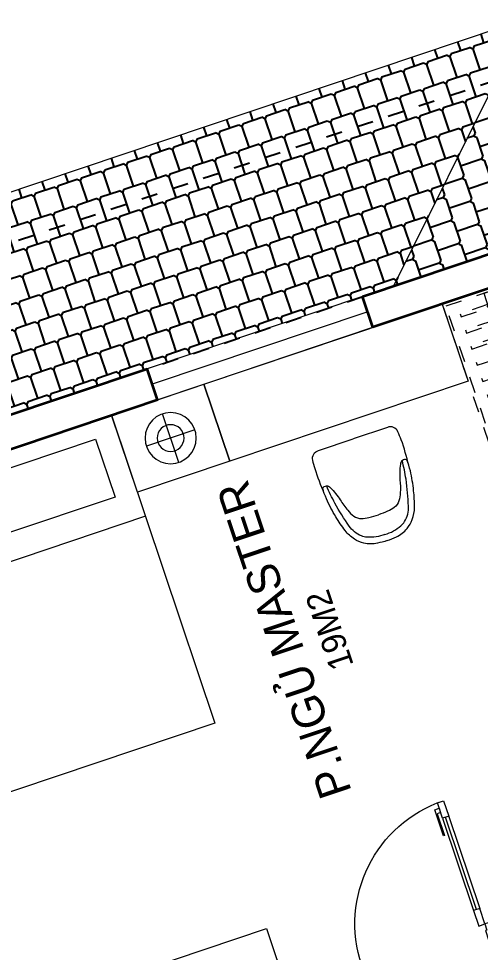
# Model space of a CAD drawing. Header units: metres. Extents: x 568332 to 569219, y 2065964 to 2066430.
# Drawn here: x 568581.32 to 568584.16, y 2066266.86 to 2066272.6 of the extents above; entities that cross this region are included whole.
import ezdxf

# ---------------------------------------------------------------- set-up
doc = ezdxf.new("R2010")
doc.units = ezdxf.units.M
for name, pattern in [('$AUDIT_BAD_LTYPE2', [0]), ('CENTER', [2, 1.25, -0.25, 0.25, -0.25]), ('HIDDEN', [0.375, 0.25, -0.125]), ('X-5M-G-MB PHONGNGU$0$HIDDEN2', [0.1875, 0.125, -0.0625])]:
    doc.linetypes.add(name, pattern=pattern)
doc.layers.get('0').update_dxf_attribs({"linetype": 'CONTINUOUS'})
doc.layers.get('DEFPOINTS').update_dxf_attribs({"linetype": 'CONTINUOUS'})
for name, color, linetype, lineweight in [('-CENTER', 143, 'CENTER', 13), ('-DOOR', 137, 'CONTINUOUS', 9), ('-FURNITURE', 46, 'CONTINUOUS', 9), ('-LINE1', 7, 'CONTINUOUS', 18), ('-TEXT', 7, 'CONTINUOUS', 15), ('-WALL', 4, 'CONTINUOUS', 35), ('TEXT25', 2, 'CONTINUOUS', 13)]:
    doc.layers.add(name, color=color, linetype=linetype, lineweight=lineweight)
doc.layers.add('13. NET HATCH', color=252, linetype='CONTINUOUS')
doc.styles.add('T1', font='', dxfattribs={"height": 200})
doc.styles.add('vnavanth', font='', dxfattribs={"width": 0.8})
doc.styles.get('T1').set_extended_font_data('VNgeometric Light')
doc.styles.get('vnavanth').set_extended_font_data('.VnAvantH')

# ---------------------------------------------------------------- blocks, each defined once
blk = doc.blocks.new('*U255')
at = {"linetype": 'X-5M-G-MB PHONGNGU$0$HIDDEN2'}
for points in [[(0, 600.0000000004657), (0, 0), (1745.371113424479, -6.017485155871855e-10), (1745.371113424479, 599.9999999998639)], [(1725.371113424479, 579.9996613717906), (1725.371113424479, 19.9996613717907), (20, 20.00000000046566), (20, 580.0000000004657)], [(113.7817614636733, 319.1750910408318), (109.4317788550979, 319.1750910408318), (109.4317788550979, 280.441767644881), (113.7817614636733, 280.441767644881)], [(227.7817614636733, 319.1750910407849), (223.4317788550979, 319.1750910407849), (223.4317788550979, 280.4417676448341), (227.7817614636733, 280.4417676448341)], [(341.7817614636733, 319.175091040738), (337.4317788550979, 319.175091040738), (337.4317788550979, 280.4417676447872), (341.7817614636733, 280.4417676447872)], [(455.7817614636733, 319.1750910406911), (451.4317788550979, 319.1750910406911), (451.4317788550979, 280.4417676447403), (455.7817614636733, 280.4417676447403)], [(569.7817614636733, 319.1750910406442), (565.431778855098, 319.1750910406442), (565.431778855098, 280.4417676446934), (569.7817614636733, 280.4417676446934)], [(683.7817614636732, 319.1750910405973), (679.4317788550978, 319.1750910405973), (679.4317788550978, 280.4417676446465), (683.7817614636732, 280.4417676446465)], [(797.7817614636732, 319.1750910405504), (793.4317788550978, 319.1750910405504), (793.4317788550978, 280.4417676445996), (797.7817614636732, 280.4417676445996)], [(911.7817614636732, 319.1750910405035), (907.4317788550978, 319.1750910405035), (907.4317788550978, 280.4417676445527), (911.7817614636732, 280.4417676445527)], [(1025.781761463673, 319.1750910404566), (1021.431778855098, 319.1750910404566), (1021.431778855098, 280.4417676445057), (1025.781761463673, 280.4417676445057)], [(1139.781761463673, 319.1750910404097), (1135.431778855098, 319.1750910404097), (1135.431778855098, 280.4417676444588), (1139.781761463673, 280.4417676444588)], [(1253.781761463673, 319.1750910403628), (1249.431778855098, 319.1750910403628), (1249.431778855098, 280.4417676444119), (1253.781761463673, 280.4417676444119)], [(1367.781761463673, 319.1750910403159), (1363.431778855098, 319.1750910403159), (1363.431778855098, 280.441767644365), (1367.781761463673, 280.441767644365)], [(1481.781761463673, 319.175091040269), (1477.431778855098, 319.175091040269), (1477.431778855098, 280.4417676443181), (1481.781761463673, 280.4417676443181)], [(1595.781761463673, 319.175091040222), (1591.431778855098, 319.175091040222), (1591.431778855098, 280.4417676442712), (1595.781761463673, 280.4417676442712)], [(1709.781761463673, 319.1750910401751), (1705.431778855098, 319.1750910401751), (1705.431778855098, 280.4417676442243), (1709.781761463673, 280.4417676442243)], [(1725.371113424479, 286.6991212948728), (1725.371113424479, 313.0991212947796), (20, 313.0991212953813), (19.99999859370291, 286.6991212952417)]]:
    blk.add_lwpolyline(points, close=True, dxfattribs=at)
for points in [[(122.2409142897814, 313.1103512093413), (122.2409142897814, 515.2497102723445), (100.1765458012815, 515.2497102723445), (100.1765458012815, 313.1103512093413)], [(236.2409142897814, 313.1103512092944), (236.2409142897814, 515.2497102722975), (214.1765458012815, 515.2497102722975), (214.1765458012815, 313.1103512092944)], [(350.2409142897814, 313.1103512092475), (350.2409142897814, 515.2497102722507), (328.1765458012815, 515.2497102722507), (328.1765458012815, 313.1103512092475)], [(464.2409142897813, 313.1103512092006), (464.2409142897813, 515.2497102722037), (442.1765458012814, 515.2497102722037), (442.1765458012814, 313.1103512092006)], [(578.2409142897814, 313.1103512091537), (578.2409142897814, 515.2497102721569), (556.1765458012815, 515.2497102721569), (556.1765458012815, 313.1103512091537)], [(692.2409142897812, 313.1103512091068), (692.2409142897812, 515.24971027211), (670.1765458012813, 515.24971027211), (670.1765458012813, 313.1103512091068)], [(806.2409142897812, 313.1103512090599), (806.2409142897812, 515.249710272063), (784.1765458012813, 515.249710272063), (784.1765458012813, 313.1103512090599)], [(920.2409142897812, 313.110351209013), (920.2409142897812, 515.2497102720162), (898.1765458012813, 515.2497102720162), (898.1765458012813, 313.110351209013)], [(1034.240914289781, 313.1103512089661), (1034.240914289781, 515.2497102719692), (1012.176545801281, 515.2497102719692), (1012.176545801281, 313.1103512089661)], [(1148.240914289781, 313.1103512089192), (1148.240914289781, 515.2497102719224), (1126.176545801281, 515.2497102719224), (1126.176545801281, 313.1103512089192)], [(1262.240914289781, 313.1103512088723), (1262.240914289781, 515.2497102718754), (1240.176545801281, 515.2497102718754), (1240.176545801281, 313.1103512088723)], [(1376.240914289781, 313.1103512088254), (1376.240914289781, 515.2497102718285), (1354.176545801281, 515.2497102718285), (1354.176545801281, 313.1103512088254)], [(1490.240914289781, 313.1103512087785), (1490.240914289781, 515.2497102717816), (1468.176545801281, 515.2497102717816), (1468.176545801281, 313.1103512087785)], [(1604.240914289781, 313.1103512087315), (1604.240914289781, 515.2497102717347), (1582.176545801281, 515.2497102717347), (1582.176545801281, 313.1103512087315)], [(1718.240914289781, 313.1103512086846), (1718.240914289781, 515.2497102716878), (1696.176545801281, 515.2497102716878), (1696.176545801281, 313.1103512086846)], [(100.1765458012815, 286.7103512094345), (100.1765458012815, 92.0852110228024), (122.2409142897814, 92.0852110228024), (122.2409142897814, 286.7103512094345)], [(214.1765458012815, 286.7103512093876), (214.1765458012815, 92.08521102275549), (236.2409142897814, 92.08521102275549), (236.2409142897814, 286.7103512093876)], [(328.1765458012815, 286.7103512093407), (328.1765458012815, 92.08521102270858), (350.2409142897814, 92.08521102270858), (350.2409142897814, 286.7103512093407)], [(442.1765458012814, 286.7103512092938), (442.1765458012814, 92.08521102266168), (464.2409142897813, 92.08521102266168), (464.2409142897813, 286.7103512092938)], [(556.1765458012815, 286.7103512092469), (556.1765458012815, 92.08521102261477), (578.2409142897814, 92.08521102261477), (578.2409142897814, 286.7103512092469)], [(670.1765458012813, 286.7103512092), (670.1765458012813, 92.08521102256786), (692.2409142897812, 92.08521102256786), (692.2409142897812, 286.7103512092)], [(784.1765458012813, 286.7103512091531), (784.1765458012813, 92.08521102252095), (806.2409142897812, 92.08521102252095), (806.2409142897812, 286.7103512091531)], [(898.1765458012813, 286.7103512091062), (898.1765458012813, 92.08521102247404), (920.2409142897812, 92.08521102247404), (920.2409142897812, 286.7103512091062)], [(1012.176545801281, 286.7103512090592), (1012.176545801281, 92.08521102242715), (1034.240914289781, 92.08521102242715), (1034.240914289781, 286.7103512090592)], [(1126.176545801281, 286.7103512090123), (1126.176545801281, 92.08521102238024), (1148.240914289781, 92.08521102238024), (1148.240914289781, 286.7103512090123)], [(1240.176545801281, 286.7103512089654), (1240.176545801281, 92.08521102233333), (1262.240914289781, 92.08521102233333), (1262.240914289781, 286.7103512089654)], [(1354.176545801281, 286.7103512089186), (1354.176545801281, 92.08521102228642), (1376.240914289781, 92.08521102228642), (1376.240914289781, 286.7103512089186)], [(1468.176545801281, 286.7103512088717), (1468.176545801281, 92.0852110222395), (1490.240914289781, 92.0852110222395), (1490.240914289781, 286.7103512088717)], [(1582.176545801281, 286.7103512088247), (1582.176545801281, 92.0852110221926), (1604.240914289781, 92.0852110221926), (1604.240914289781, 286.7103512088247)], [(1696.176545801281, 286.7103512087778), (1696.176545801281, 92.0852110221457), (1718.240914289781, 92.0852110221457), (1718.240914289781, 286.7103512087778)]]:
    blk.add_lwpolyline(points, dxfattribs=at)
blk = doc.blocks.new('A$C4D045CFB')
at = {"layer": '13. NET HATCH'}
h = blk.add_hatch(dxfattribs=at)
h.set_pattern_fill('MAIGO-12', color=256, scale=300, angle=180)
h.set_pattern_definition([(180, (-90, 1.102182119232618e-14), (-75.00000000000001, -150), [120, -30, 120, -30]), (270, (-75, -14.99999999999999), (74.99999999999997, -150), [135, -165]), (225, (-60, 7.34788079488412e-15), (-75.00000000142688, -150.0000000028537), [21.213203436, -403.0508652]), (315, (-90, 1.102182119232618e-14), (75.00000000142684, -150.0000000028537), [21.213203436, -403.0508652])])
h.paths.add_polyline_path([(1299.999119955668, 6100.494044825784), (1299.953723877203, 5215.284894083044), (1299.999119955668, 5229.592269479996), (1299.999119955668, 4500.000660992693), (-0.0008800443320069462, 6100.494044825784)])
h = blk.add_hatch(dxfattribs=at)
h.set_pattern_fill('MAIGO-12', color=256, scale=300, angle=270)
h.set_pattern_definition([(270, (-1.653273178848927e-14, -90), (150, -75.00000000000003), [120, -30, 120, -30]), (0, (14.99999999999999, -75), (150, 74.99999999999996), [135, -165]), (315, (-1.102182119232618e-14, -60), (150.0000000028537, -75.0000000014269), [21.213203436, -403.0508652]), (45, (-1.653273178848927e-14, -90), (150.0000000028537, 75.00000000142683), [21.213203436, -403.0508652])])
h.paths.add_polyline_path([(-0.0008800443320069462, 6100.494044825784), (1299.999119955668, 4500.000660992693), (1299.999119955668, 1300.000660992693), (-0.0008800443320069462, 0.000660992693156004)])
h = blk.add_hatch(dxfattribs=at)
h.set_pattern_fill('MAIGO-12', color=256, scale=300)
h.set_pattern_definition([(0, (90, 0), (75, 150), [120, -30, 120, -30]), (90, (75, 15), (-74.99999999999999, 150), [135, -165]), (45, (60, 0), (75.00000000142687, 150.0000000028537), [21.213203436, -403.0508652]), (135, (90, 0), (-75.00000000142686, 150.0000000028537), [21.213203436, -403.0508652])])
h.paths.add_polyline_path([(1299.999119955668, 1300.000660992693), (1299.999119955668, 0.000660992693156004), (-0.0008800443320069462, 0.000660992693156004)])
at = {"layer": '-LINE1'}
for p, q in [((-0.0008800443320069462, 0.000660992693156004), (-0.0008800443320069462, 6100.494044825784)), ((-0.0008800443320069462, 6100.494044825784), (1299.999119955668, 6100.494044825784)), ((-0.0008800443320069462, 6100.494044825784), (1299.999119955668, 4500.000660992693)), ((-0.0008800443320069462, 0.000660992693156004), (1299.999119955668, 1300.000660992693)), ((1299.999119955668, 0.000660992693156004), (-0.0008800443320069462, 0.000660992693156004))]:
    blk.add_line(p, q, dxfattribs=at)
at = {"layer": 'DEFPOINTS', "linetype": 'HIDDEN', "ltscale": 5}
blk.add_lwpolyline([(1299.999119955668, 300.0006609926932), (299.999119955668, 300.0006609926932), (299.999119955668, 5800.494044825784), (1299.999119955668, 5800.494044825784)], close=True, dxfattribs=at)
blk = doc.blocks.new('*U149')
at = {"linetype": '$AUDIT_BAD_LTYPE2'}
for p, q in [((70, 100), (70, 699.9999999999982)), ((90, 699.9999999999982), (90, 100))]:
    blk.add_line(p, q, dxfattribs=at)
for points in [[(50, 699.9999999999982), (90, 699.9999999999982), (90, 799.9999999999982), (50, 799.9999999999982), (50, 699.9999999999982)], [(50, 702.9059272893337), (50, 100)], [(50, 100), (90, 100), (90, 0), (50, 0), (50, 100)]]:
    blk.add_lwpolyline(points)
for points in [[(118.2698876160139, 594.5156181119073), (118.2698876160139, 764.1349438079906), (90, 764.1349438079906), (90, 735.8650561920058), (112.6159100928053, 735.8650561920058), (112.6159100928053, 594.5156181119073)], [(0, 0), (50, 0), (50, -40), (60, -40), (60, -99.99999999999272), (0, -99.99999999999272)], [(899.9999999999982, 1.3252863207713e-28), (849.9999999999982, 1.3252863207713e-28), (849.9999999999982, -40.00000000000001), (839.9999999999982, -40.00000000000001), (839.9999999999982, -99.99999999999272), (899.9999999999982, -99.99999999999272)]]:
    blk.add_lwpolyline(points, close=True)
at = {"linetype": '$AUDIT_BAD_LTYPE2', "ltscale": 0.3}
blk.add_arc((50, 0), 799.9999999999982, 0, 90, dxfattribs=at)
blk = doc.blocks.new('A$C7D524948')
at = {"layer": '-FURNITURE'}
for points in [[(-1.862645149230957e-09, 824.9500000011176, 0.02374928999430728), (-77.15000000130385, 820, 0.1110396266945436), (-175.0999999996275, 786.1500000022352, 0.08516816991690027), (-234.9500000011176, 733.25, 0.08855014736123698), (-281.5499999988824, 649.3499999996275, 0.02790636319614463), (-315.9500000011176, 525.5999999996275, 0.02834164487538841), (-340.4000000022352, 372.8000000007451, 0.04711987010175965), (-341.0999999996275, 283.4000000003725, 0.5135274654112972), (-284.5500000007451, 299.9500000011176, 0.05957759956988055), (-242.5500000026077, 413.6500000003725, -0.03446512451505389), (-213.1500000003725, 507.4499999992549, -0.05927668371543007), (-182.7500000009313, 564.2999999988824, -0.1661460996977688), (-133.4500000011176, 600.4000000003725, -0.0525641271264061), (-75.80000000074506, 611.9500000011176, -0.02855401869774651), (-1.862645149230957e-09, 614.6500000003725, -3.543335205159532)], [(-1.862645149230957e-09, 824.9500000011176, -0.02374928999430728), (77.14999999850988, 820.0000000018626, -0.1110396266945436), (175.0999999986961, 786.1500000003725, -0.08516816991690027), (234.9499999992549, 733.25, -0.08855014736123698), (281.5499999988824, 649.3499999996275, -0.02790636319614463), (315.9500000011176, 525.5999999996275, -0.02834164487538841), (340.3999999985099, 372.8000000007451, -0.04711987010175965), (341.0999999996275, 283.4000000022352, -0.5135274654112972), (284.5500000007451, 299.9499999992549, -0.05957759956988055), (242.5499999988824, 413.6499999985099, 0.03446512451505389), (213.1499999994412, 507.4500000011176, 0.05927668371543007), (182.75, 564.3000000007451, 0.1661460996977688), (133.4499999983236, 600.4000000003725, 0.0525641271264061), (75.79999999888241, 611.9499999992549, 0.02855401869774651), (-1.862645149230957e-09, 614.6500000003725, 3.543335205159532)], [(-0.5500000007450581, 774.1500000003725, 0.1055837687742558), (-137.8000000007451, 751.3000000007451, 0.08397584501256396), (-176, 728.25, 0.1493020227225411), (-241.2000000011176, 626.1999999992549, 0.02490854660583826), (-289.25, 424.1500000003725, 0.02643887537121914), (-306.5679914960638, 278.4068524483591, -0.8863330528017872)], [(-0.5500000007450581, 774.1500000003725, -0.1055837687742558), (136.6999999992549, 751.3000000007451, -0.08397584501256396), (174.8999999985099, 728.2500000018626, -0.1493020227225411), (240.0999999986961, 626.1999999992549, -0.02490854660583826), (288.1499999975786, 424.1500000003725, -0.02643887537121914), (305.467991495505, 278.4068524483591, 0.8863330528017872)], [(-342.8562581948936, 328.1164919566363, 0.02267140514630937), (-350.039135296829, 124.5, 0.01212164544072816), (-345.6391352973878, 57.0500000026077, 0.4055082152921144), (-279.3891352973878, 0), (0, 0)], [(342.8562581939623, 328.1164919547737, -0.02267140514630937), (350.0391352958977, 124.5, -0.01212164544072816), (345.6391352955252, 57.05000000074506, -0.4055082152921144), (279.3891352964565, 0), (0, 0)]]:
    blk.add_lwpolyline(points, format="xyb", dxfattribs=at)
blk = doc.blocks.new('A$C8a974c9c')
for p, q in [((1750.087982669494, 2957.416116623174), (1750.087982669657, 2642.58393779996)), ((1592.671893257969, 2800.000027211493), (1907.504072081182, 2800.000027211652)), ((1342.999452652235, 2500.000027214177), (1342.999452652119, 700.000027214177)), ((1750.087982669345, 242.5839378051005), (1750.087982669549, 557.4161166283138)), ((1592.67189325784, 400.0000272168018), (1907.504072081053, 400.0000272166017))]:
    blk.add_line(p, q)
for points in [[(1999.999452652235, 3100.000027209127), (1500.176512686827, 3100.000027209127), (1500.176512686827, 2500.000027214177), (1999.999452652235, 2500.000027214177)], [(1890.999452652235, 2360.000027214177), (1514.499452652235, 2360.000027214177), (1514.499452652148, 1642.500027214177), (1890.999452652148, 1642.500027214177)], [(1890.99945265209, 840.000027214177), (1514.49945265209, 840.000027214177), (1514.499452652148, 1557.500027214177), (1890.999452652148, 1557.500027214177)], [(1999.999452652119, 100.0000272192265), (1500.17651268671, 100.0000272192265), (1500.17651268671, 700.000027214177), (1999.999452652119, 700.000027214177)]]:
    blk.add_lwpolyline(points, close=True)
blk.add_lwpolyline([(1999.999452652235, 2500.000027214177), (-0.0005473477649502456, 2500.000027214177), (-0.0005473478813655674, 700.000027214177), (1999.999452652119, 700.000027214177), (1999.999452652235, 2500.000027214177)])
for centre, radius in [((1750.087982669561, 2800.000027211581), 157.4160894116067), ((1750.087982669561, 2800.000027211581), 82.41608941160666), ((1750.087982669432, 400.0000272166926), 157.4160894116067), ((1750.087982669432, 400.0000272166926), 82.41608941160666)]:
    blk.add_circle(centre, radius)
blk = doc.blocks.new('M15-T3')
at = {"layer": '-DOOR'}
blk.add_lwpolyline([(202409.8034186363, 104890.2337961197), (202209.8034186363, 104890.2337961197), (202209.8034186363, 103490.2337961197), (202409.8034186363, 103490.2337961197)], close=True, dxfattribs=at)
blk.add_lwpolyline([(202309.8034186363, 103490.2337961197), (202309.8034186363, 104890.2337961197)], dxfattribs=at)
at = {"layer": '-FURNITURE'}
for points in [[(198909.8804359436, 106888.1457180977), (198909.8804354668, 105288.1457180977), (198509.8798427582, 105288.1457180977), (198509.879843235, 106888.1457180977)], [(201709.9804787636, 104588.1457304955), (202209.8034186363, 104588.1457304955), (202209.8034186363, 103040.2337961197), (201709.9804785252, 103040.2337961197)]]:
    blk.add_lwpolyline(points, close=True, dxfattribs=at)
at = {"layer": '-WALL'}
for p, q in [((202410.2109396458, 108540.0246927738), (202410.2109396458, 104890.2337961197)), ((202209.8034186363, 107715.1517043114), (202209.8034186363, 104888.1457304955)), ((202209.8034186363, 102490.2337942123), (202209.8034186363, 103490.2337961197)), ((202209.8034186363, 103490.2337961197), (202409.8034186363, 103490.2337961197)), ((202409.8034186363, 103490.2337961197), (202409.8034186363, 100539.2199401855))]:
    blk.add_line(p, q, dxfattribs=at)
blk.add_lwpolyline([(202209.8034186363, 104890.2337961197), (202409.8034186363, 104890.2337961197)], dxfattribs=at)
at = {"layer": '-DOOR', "xscale": -1, "rotation": 270}
blk.add_blockref('*U149', (198509.8798825741, 103955.5053493977), dxfattribs=at)
at = {"layer": '-FURNITURE', "xscale": -0.9999999999999999, "rotation": 180}
blk.add_blockref('A$C8a974c9c', (200209.803965807, 107688.1457576752), dxfattribs=at)
at = {"layer": '-FURNITURE', "xscale": -0.8000000000000002, "yscale": 0.8000000000000002, "zscale": 0.8000000000000002, "rotation": 90}
blk.add_blockref('A$C7D524948', (201597.6670613289, 103825.4227135181), dxfattribs=at)
at = {"layer": '-FURNITURE', "extrusion": (0, 0, -1), "xscale": -0.9166666666659739, "yscale": 0.9166666666659739, "zscale": -0.9166666666659739, "rotation": 180}
blk.add_blockref('*U255', (-202209.8034186363, 103040.2337961197), dxfattribs=at)
at = {"layer": '-WALL', "xscale": -1}
blk.add_blockref('A$C4D045CFB', (203709.8025386333, 101989.5805249214), dxfattribs=at)
at = {"layer": '-TEXT', "color": 2, "style": 'vnavanth'}
blk.add_text('p.ngñ MASTER', height=199.9591899200177, rotation=1.284075563962397e-06, dxfattribs=at).set_placement((199543.2936718464, 104521.2723212242))
at = {"layer": 'TEXT25', "style": 'T1'}
blk.add_text('19M2', height=150, rotation=1.284075563962397e-06, dxfattribs=at).set_placement((200276.6594612598, 104262.5200915337))

msp = doc.modelspace()

# ---------------------------------------------------------------- block references
at = {"layer": '-CENTER', "xscale": 0.001, "yscale": 0.001, "zscale": 0.001, "rotation": 108.5514997317249}
msp.add_blockref('M15-T3', (568745.9471004102, 2066111.926841277), dxfattribs=at)

doc.saveas('drawing.dxf')
